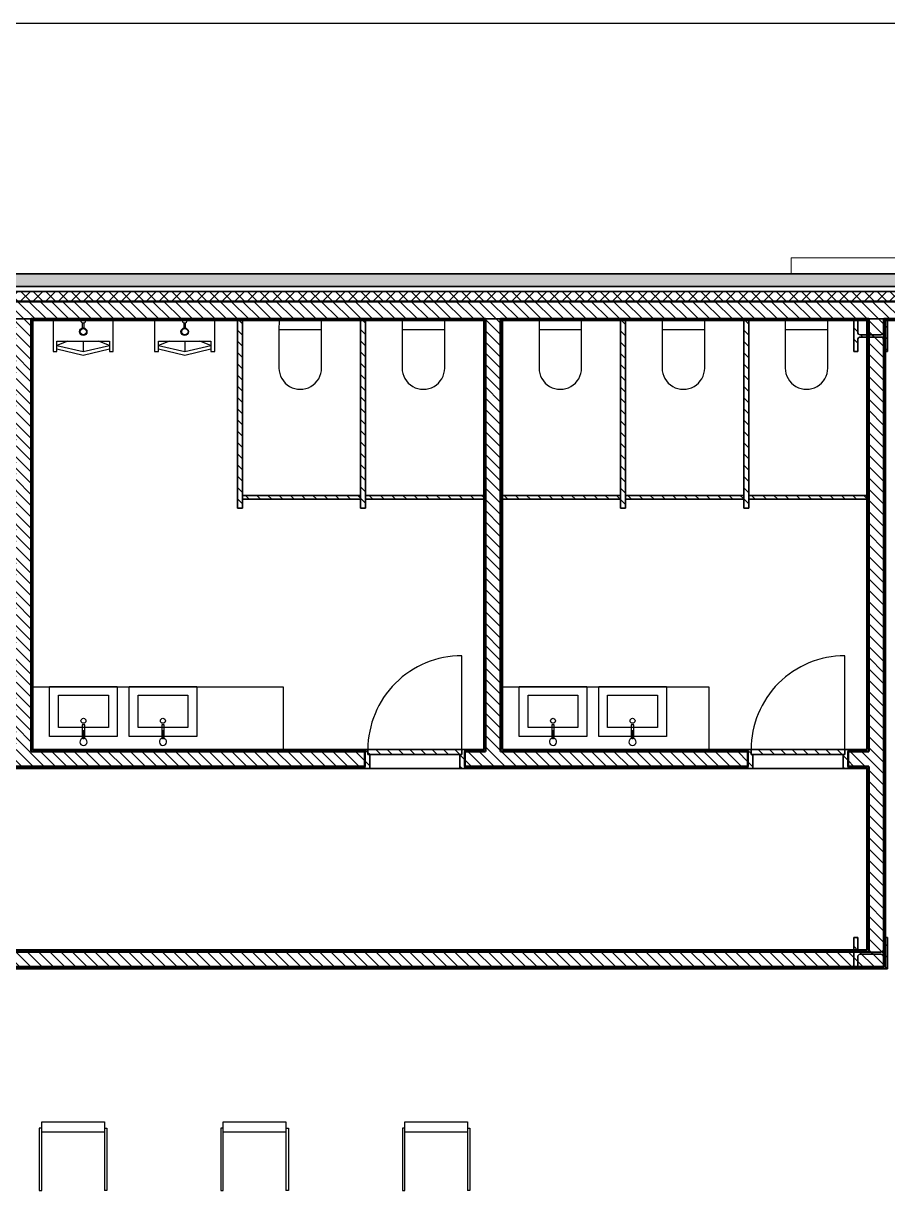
# Model space of a CAD drawing. Header units: millimetres. Extents: x -100 to 251604, y 0 to 25979.
# Drawn here: x 91407 to 98307, y 14924 to 24310 of the extents above; entities that cross this region are included whole.
import ezdxf

# ---------------------------------------------------------------- set-up
doc = ezdxf.new("R2010")
doc.units = ezdxf.units.MM
doc.layers.get('0').update_dxf_attribs({"true_color": 0xdfdfdf})
for name, color, linetype in [('Background_0', 7, 'Continuous'), ('Background_Back bricks', 7, 'Continuous'), ('Background_BRX_2D_Symbols', 7, 'Continuous'), ('Background_DOOR_FRAME', 253, 'Continuous'), ('Background_DOOR_PANEL', 255, 'Continuous'), ('Boundary_0', 7, 'Continuous'), ('Boundary_Air', 7, 'Continuous'), ('Boundary_Back bricks', 7, 'Continuous'), ('Boundary_BRX_2D+_Swing', 7, 'Continuous'), ('Boundary_BRX_2D_Symbols', 7, 'Continuous'), ('Boundary_Cavity Wall_ Back', 7, 'Continuous'), ('Boundary_DOOR_FRAME', 253, 'Continuous'), ('Boundary_DOOR_PANEL', 255, 'Continuous'), ('Boundary_Gypsum Board', 54, 'Continuous'), ('Boundary_Insulation_ Polyurethane Foam', 42, 'Continuous'), ('Boundary_Interior Wall Plaster_ 140', 7, 'Continuous'), ('Boundary_Plaster_ Cement', 165, 'Continuous'), ('Fill_0', 7, 'Continuous'), ('Fill_Back bricks', 7, 'Continuous'), ('Fill_DOOR_FRAME', 253, 'Continuous'), ('Fill_DOOR_PANEL', 255, 'Continuous'), ('Fill_Gypsum Board', 251, 'Continuous'), ('Fill_Insulation_ Polyurethane Foam', 42, 'Continuous'), ('Fill_Plaster_ Cement', 253, 'Continuous'), ('Fill_Supporting Wall_ Brick', 11, 'Continuous'), ('Viewport border', 7, 'Continuous')]:
    doc.layers.add(name, color=color, linetype=linetype)
for name, color, linetype, lineweight in [('Background_Air', 7, 'Continuous', 9), ('Background_Concrete_ Reinforced', 7, 'Continuous', 9), ('Background_Gypsum Board', 7, 'Continuous', 9), ('Background_Insulation_ Polyurethane Foam', 7, 'Continuous', 9), ('Background_Plaster_ Cement', 7, 'Continuous', 9), ('Background_Supporting Wall_ Brick', 7, 'Continuous', 9), ('BIM_SECTIONS', 151, 'Continuous', 25), ('Boundary_Supporting Wall_ Brick', 14, 'Continuous', 50)]:
    doc.layers.add(name, color=color, linetype=linetype, lineweight=lineweight)
doc.layers.add('BIM_ROOM_LINES', color=7, linetype='Continuous', plot=False)
pattern_1 = [(45, (-5377.5, -9300), (-44.90128, 44.90128), [])]
pattern_2 = [(45, (-5377.5, -9300), (-134.7038, 134.7038), []), (45, (-5332.6, -9300), (-134.7038, 134.7038), []), (45, (-5287.7, -9300), (-134.7038, 134.7038), []), (45, (-5242.8, -9300), (-134.7038, 134.7038), [])]

# ---------------------------------------------------------------- blocks, each defined once
blk = doc.blocks.new('*U10985')
at = {"extrusion": (2.36848e-16, 1, 3.18833e-17)}
for points in [[(-450, 166), (-450, 248), (-480, 248), (-480, 0), (0, 0), (0, 248), (-30, 248), (-30, 166), (-450, 166)], [(-450, 230), (-240, 280), (-30, 230)], [(-117.6, 166), (-30, 199.2), (-240, 249.2), (-450, 199.2), (-362.4, 166)], [(-235, 60.4), (-235, 19.4)], [(-240, 166), (-240, 249.2)], [(-245, 19.4), (-245, 60.4)]]:
    blk.add_lwpolyline(points, dxfattribs=at)
for centre, radius in [((-240, 90), 30), ((-241.7, 88.9), 25)]:
    blk.add_circle(centre, radius, dxfattribs=at)
blk.add_arc((-240, 0), 20, 0, 180, dxfattribs=at)
blk = doc.blocks.new('*U11004')
at = {"extrusion": (0, 1, 0)}
blk.add_lwpolyline([(-25, 0), (-25, 750, 0.414214), (-775, 0)], format="xyb", dxfattribs=at)
blk = doc.blocks.new('*U11040')
for points in [[(-273.5, -254.1), (-323.5, -254.1), (-323.5, 245.9), (-273.5, 245.9)], [(-273.5, 245.9), (-273.5, 265.9), (224.3, 265.9), (224.3, 245.9)], [(-273.5, 245.9), (-243.5, 245.9)], [(-243.5, 245.9), (224.3, 245.9)], [(-243.5, -254.1), (-243.5, 245.9)], [(-243.5, -254.1), (-273.5, -254.1)], [(-273.5, -254.1), (-273.5, -274.1), (224.3, -274.1), (224.3, -254.1)], [(224.3, -254.1), (-243.5, -254.1)]]:
    blk.add_lwpolyline(points)
blk = doc.blocks.new('*U11083')
for p, q in [((18119.5, 8928), (18119.5, 8853.1)), ((18459.5, 8927.9), (18288.1, 8928)), ((18459.5, 8852.9), (18459.5, 8927.9)), ((18119.5, 8853.1), (18119.3, 8548.1)), ((18459.6, 8852.9), (18119.5, 8853.1)), ((18459.3, 8547.9), (18459.5, 8852.9))]:
    blk.add_line(p, q)
blk.add_arc((18289.3, 8548), 170, 179.96652, 359.96652)
blk = doc.blocks.new('*U11084')
for p, q in [((19102.8, 8928), (19102.8, 8853.1)), ((19442.8, 8927.9), (19271.5, 8928)), ((19442.8, 8852.9), (19442.8, 8927.9)), ((19102.8, 8853.1), (19102.6, 8548.1)), ((19442.9, 8852.9), (19102.8, 8853.1)), ((19442.6, 8547.9), (19442.8, 8852.9))]:
    blk.add_line(p, q)
blk.add_arc((19272.6, 8548), 170, 179.96652, 359.96652)
blk = doc.blocks.new('*U11085')
for p, q in [((20086.1, 8928), (20086.1, 8853.1)), ((20426.1, 8927.9), (20254.8, 8928)), ((20426.1, 8852.9), (20426.1, 8927.9)), ((20086.1, 8853.1), (20085.9, 8548.1)), ((20426.3, 8852.9), (20086.1, 8853.1)), ((20425.9, 8547.9), (20426.1, 8852.9))]:
    blk.add_line(p, q)
blk.add_arc((20255.9, 8548), 170, 179.96652, 359.96652)
blk = doc.blocks.new('*U11086')
for p, q in [((16042.9, 8928), (16042.8, 8853.1)), ((16382.9, 8927.9), (16211.5, 8928)), ((16382.8, 8852.9), (16382.9, 8927.9)), ((16042.8, 8853.1), (16042.6, 8548.1)), ((16383, 8852.9), (16042.8, 8853.1)), ((16382.6, 8547.9), (16382.8, 8852.9))]:
    blk.add_line(p, q)
blk.add_arc((16212.6, 8548), 170, 179.96652, 359.96652)
blk = doc.blocks.new('*U11087')
for p, q in [((17026.2, 8928), (17026.1, 8853.1)), ((17366.2, 8927.9), (17194.8, 8928)), ((17366.1, 8852.9), (17366.2, 8927.9)), ((17026.1, 8853.1), (17026, 8548.1)), ((17366.3, 8852.9), (17026.1, 8853.1)), ((17366, 8547.9), (17366.1, 8852.9))]:
    blk.add_line(p, q)
blk.add_arc((17196, 8548), 170, 179.96652, 359.96652)
blk = doc.blocks.new('*U11088')
for p, q in [((14211.2, 6005), (14751.2, 6005)), ((14211.2, 5605), (14211.2, 6005)), ((14282.3, 5933.8), (14680, 5933.8)), ((14282.3, 5676.2), (14282.3, 5933.8)), ((14680, 5933.8), (14680, 5676.2)), ((14751.2, 6005), (14751.2, 5605)), ((14680, 5676.2), (14282.3, 5676.2)), ((14471.2, 5697), (14471.2, 5588.5)), ((14491.2, 5697), (14471.2, 5697)), ((14478.2, 5652), (14484.2, 5652)), ((14478.2, 5587), (14478.2, 5652)), ((14484.2, 5652), (14484.2, 5587)), ((14491.2, 5589), (14491.2, 5697)), ((14751.2, 5605), (14211.2, 5605)), ((14484.2, 5587), (14478.2, 5587))]:
    blk.add_line(p, q)
blk.add_circle((14481.2, 5730), 20)
blk.add_arc((14481.2, 5562), 28.6, 96.02739, 83.97261)
blk = doc.blocks.new('*U11089')
for p, q in [((14846.2, 6005), (15386.2, 6005)), ((14846.2, 5605), (14846.2, 6005)), ((14917.3, 5933.8), (15315, 5933.8)), ((14917.3, 5676.2), (14917.3, 5933.8)), ((15315, 5933.8), (15315, 5676.2)), ((15386.2, 6005), (15386.2, 5605)), ((15315, 5676.2), (14917.3, 5676.2)), ((15106.2, 5697), (15106.2, 5588.5)), ((15126.2, 5697), (15106.2, 5697)), ((15113.2, 5652), (15119.2, 5652)), ((15113.2, 5587), (15113.2, 5652)), ((15119.2, 5652), (15119.2, 5587)), ((15126.2, 5589), (15126.2, 5697)), ((15386.2, 5605), (14846.2, 5605)), ((15119.2, 5587), (15113.2, 5587))]:
    blk.add_line(p, q)
blk.add_circle((15116.2, 5730), 20)
blk.add_arc((15116.2, 5562), 28.6, 96.02739, 83.97261)
blk = doc.blocks.new('*U11090')
for p, q in [((17961.2, 6005), (18501.2, 6005)), ((17961.2, 5605), (17961.2, 6005)), ((18032.3, 5933.8), (18430, 5933.8)), ((18032.3, 5676.2), (18032.3, 5933.8)), ((18430, 5933.8), (18430, 5676.2)), ((18501.2, 6005), (18501.2, 5605)), ((18430, 5676.2), (18032.3, 5676.2)), ((18221.2, 5697), (18221.2, 5588.5)), ((18241.2, 5697), (18221.2, 5697)), ((18228.2, 5652), (18234.2, 5652)), ((18228.2, 5587), (18228.2, 5652)), ((18234.2, 5652), (18234.2, 5587)), ((18241.2, 5589), (18241.2, 5697)), ((18501.2, 5605), (17961.2, 5605)), ((18234.2, 5587), (18228.2, 5587))]:
    blk.add_line(p, q)
blk.add_circle((18231.2, 5730), 20)
blk.add_arc((18231.2, 5562), 28.6, 96.02739, 83.97261)
blk = doc.blocks.new('*U11091')
for p, q in [((18596.2, 6005), (19136.2, 6005)), ((18596.2, 5605), (18596.2, 6005)), ((18667.3, 5933.8), (19065, 5933.8)), ((18667.3, 5676.2), (18667.3, 5933.8)), ((19065, 5933.8), (19065, 5676.2)), ((19136.2, 6005), (19136.2, 5605)), ((19065, 5676.2), (18667.3, 5676.2)), ((18856.2, 5697), (18856.2, 5588.5)), ((18876.2, 5697), (18856.2, 5697)), ((18863.2, 5652), (18869.2, 5652)), ((18863.2, 5587), (18863.2, 5652)), ((18869.2, 5652), (18869.2, 5587)), ((18876.2, 5589), (18876.2, 5697)), ((19136.2, 5605), (18596.2, 5605)), ((18869.2, 5587), (18863.2, 5587))]:
    blk.add_line(p, q)
blk.add_circle((18866.2, 5730), 20)
blk.add_arc((18866.2, 5562), 28.6, 96.02739, 83.97261)
blk = doc.blocks.new('Main_Floor 1__section__..%5CMainBuilding.dwg', base_point=(-3894.6, -13009.5))
at = {"layer": 'Fill_0', "extrusion": (0, 0, -1)}
h = blk.add_hatch(dxfattribs=at)
h.set_pattern_fill('ANSI31', color=256, scale=20, style=0)
h.set_pattern_definition(pattern_1)
h.paths.add_polyline_path([(-15750.9, 7428), (-15750.9, 8928), (-15710.9, 8928), (-15710.9, 7428)])
h = blk.add_hatch(dxfattribs=at)
h.set_pattern_fill('ANSI31', color=256, scale=20, style=0)
h.set_pattern_definition(pattern_1)
h.paths.add_polyline_path([(-16734.2, 7428), (-16734.2, 8928), (-16694.2, 8928), (-16694.2, 7428)])
h = blk.add_hatch(dxfattribs=at)
h.set_pattern_fill('ANSI31', color=256, scale=20, style=0)
h.set_pattern_definition(pattern_1)
h.paths.add_polyline_path([(-18810.8, 7428), (-18810.8, 8928), (-18770.8, 8928), (-18770.8, 7428)])
h = blk.add_hatch(dxfattribs=at)
h.set_pattern_fill('ANSI31', color=256, scale=20, style=0)
h.set_pattern_definition(pattern_1)
h.paths.add_polyline_path([(-19794.1, 7428), (-19794.1, 8928), (-19754.1, 8928), (-19754.1, 7428)])
h = blk.add_hatch(dxfattribs=at)
h.set_pattern_fill('ANSI31', color=256, scale=20, style=0)
h.set_pattern_definition(pattern_1)
edge = h.paths.add_edge_path()
edge.add_line((-20685.5, 8795), (-20849.5, 8795))
edge.add_spline(control_points=[(-20849.5, 8795), (-20870.5, 8795), (-20870.5, 8774)], knot_values=[-0.785398, -0.785398, -0.785398, 0.785398, 0.785398, 0.785398], weights=[1, 0.707107, 1], degree=2, periodic=0)
edge.add_line((-20870.5, 8774), (-20870.5, 8680))
edge.add_line((-20870.5, 8680), (-20902.5, 8680))
edge.add_line((-20902.5, 8680), (-20902.5, 8928))
edge.add_line((-20902.5, 8928), (-20870.5, 8928))
edge.add_line((-20870.5, 8928), (-20870.5, 8834))
edge.add_spline(control_points=[(-20870.5, 8834), (-20870.5, 8813), (-20849.5, 8813)], knot_values=[-0.785398, -0.785398, -0.785398, 0.785398, 0.785398, 0.785398], weights=[1, 0.707107, 1], degree=2, periodic=0)
edge.add_line((-20849.5, 8813), (-20685.5, 8813))
edge.add_spline(control_points=[(-20685.5, 8813), (-20664.5, 8813), (-20664.5, 8834)], knot_values=[-0.785398, -0.785398, -0.785398, 0.785398, 0.785398, 0.785398], weights=[1, 0.707107, 1], degree=2, periodic=0)
edge.add_line((-20664.5, 8834), (-20664.5, 8928))
edge.add_line((-20664.5, 8928), (-20632.5, 8928))
edge.add_line((-20632.5, 8928), (-20632.5, 8680))
edge.add_line((-20632.5, 8680), (-20664.5, 8680))
edge.add_line((-20664.5, 8680), (-20664.5, 8774))
edge.add_spline(control_points=[(-20664.5, 8774), (-20664.5, 8795), (-20685.5, 8795)], knot_values=[-0.785398, -0.785398, -0.785398, 0.785398, 0.785398, 0.785398], weights=[1, 0.707107, 1], degree=2, periodic=0)
h = blk.add_hatch(dxfattribs=at)
h.set_pattern_fill('ANSI31', color=256, scale=20, style=0)
h.set_pattern_definition(pattern_1)
h.paths.add_polyline_path([(-15750.9, 7499.9), (-16694.2, 7499.9), (-16694.2, 7529.9), (-15750.9, 7529.9)])
h = blk.add_hatch(dxfattribs=at)
h.set_pattern_fill('ANSI31', color=256, scale=20, style=0)
h.set_pattern_definition(pattern_1)
h.paths.add_polyline_path([(-16734.2, 7499.9), (-17677.5, 7499.9), (-17677.5, 7529.9), (-16734.2, 7529.9)])
h = blk.add_hatch(dxfattribs=at)
h.set_pattern_fill('ANSI31', color=256, scale=20, style=0)
h.set_pattern_definition(pattern_1)
h.paths.add_polyline_path([(-17827.5, 7499.9), (-18770.8, 7499.9), (-18770.8, 7529.9), (-17827.5, 7529.9)])
h = blk.add_hatch(dxfattribs=at)
h.set_pattern_fill('ANSI31', color=256, scale=20, style=0)
h.set_pattern_definition(pattern_1)
h.paths.add_polyline_path([(-18810.8, 7499.9), (-19754.1, 7499.9), (-19754.1, 7529.9), (-18810.8, 7529.9)])
h = blk.add_hatch(dxfattribs=at)
h.set_pattern_fill('ANSI31', color=256, scale=20, style=0)
h.set_pattern_definition(pattern_1)
h.paths.add_polyline_path([(-19794.1, 7499.9), (-20737.5, 7499.9), (-20737.5, 7529.9), (-19794.1, 7529.9)])
h = blk.add_hatch(dxfattribs=at)
h.set_pattern_fill('ANSI31', color=256, scale=20, style=0)
h.set_pattern_definition(pattern_1)
edge = h.paths.add_edge_path()
edge.add_line((-20870.5, 3750), (-20902.5, 3750))
edge.add_line((-20902.5, 3750), (-20902.5, 3998))
edge.add_line((-20902.5, 3998), (-20870.5, 3998))
edge.add_line((-20870.5, 3998), (-20870.5, 3904))
edge.add_spline(control_points=[(-20870.5, 3904), (-20870.5, 3883), (-20849.5, 3883)], knot_values=[-0.785398, -0.785398, -0.785398, 0.785398, 0.785398, 0.785398], weights=[1, 0.707107, 1], degree=2, periodic=0)
edge.add_line((-20849.5, 3883), (-20685.5, 3883))
edge.add_spline(control_points=[(-20685.5, 3883), (-20664.5, 3883), (-20664.5, 3904)], knot_values=[-0.785398, -0.785398, -0.785398, 0.785398, 0.785398, 0.785398], weights=[1, 0.707107, 1], degree=2, periodic=0)
edge.add_line((-20664.5, 3904), (-20664.5, 3998))
edge.add_line((-20664.5, 3998), (-20632.5, 3998))
edge.add_line((-20632.5, 3998), (-20632.5, 3750))
edge.add_line((-20632.5, 3750), (-20664.5, 3750))
edge.add_line((-20664.5, 3750), (-20664.5, 3844))
edge.add_spline(control_points=[(-20664.5, 3844), (-20664.5, 3865), (-20685.5, 3865)], knot_values=[-0.785398, -0.785398, -0.785398, 0.785398, 0.785398, 0.785398], weights=[1, 0.707107, 1], degree=2, periodic=0)
edge.add_line((-20685.5, 3865), (-20849.5, 3865))
edge.add_spline(control_points=[(-20849.5, 3865), (-20870.5, 3865), (-20870.5, 3844)], knot_values=[-0.785398, -0.785398, -0.785398, 0.785398, 0.785398, 0.785398], weights=[1, 0.707107, 1], degree=2, periodic=0)
edge.add_line((-20870.5, 3844), (-20870.5, 3750))
at = {"layer": 'Fill_Back bricks', "extrusion": (-1.27089e-30, 5.34233e-27, -1)}
h = blk.add_hatch(dxfattribs=at)
h.set_pattern_fill('ANSI36', color=256, scale=20, style=0)
h.set_pattern_definition([(45, (-5377.5, -9300), (33.67596, 123.47852), [158.75, -31.75, 0, -31.75])])
h.paths.add_polyline_path([(-41227.5, 9300), (-5377.5, 9300), (-5467.5, 9210), (-5507.5, 9210), (-5507.5, 9200), (-41137.5, 9200), (-41137.5, 9210)])
at = {"layer": 'Fill_DOOR_FRAME', "extrusion": (0, 0, -1)}
h = blk.add_hatch(dxfattribs=at)
h.set_pattern_fill('ANSI31', color=256, scale=20, style=0)
h.set_pattern_definition(pattern_1)
h.paths.add_polyline_path([(-16752.5, 5500), (-16727.5, 5500), (-16727.5, 5350), (-16767.5, 5350), (-16767.5, 5460), (-16752.5, 5460)])
h = blk.add_hatch(dxfattribs=at)
h.set_pattern_fill('ANSI31', color=256, scale=20, style=0)
h.set_pattern_definition(pattern_1)
h.paths.add_polyline_path([(-17502.5, 5460), (-17487.5, 5460), (-17487.5, 5350), (-17527.5, 5350), (-17527.5, 5500), (-17502.5, 5500)])
h = blk.add_hatch(dxfattribs=at)
h.set_pattern_fill('ANSI31', color=256, scale=20, style=0)
h.set_pattern_definition(pattern_1)
h.paths.add_polyline_path([(-19812.5, 5500), (-19787.5, 5500), (-19787.5, 5350), (-19827.5, 5350), (-19827.5, 5460), (-19812.5, 5460)])
h = blk.add_hatch(dxfattribs=at)
h.set_pattern_fill('ANSI31', color=256, scale=20, style=0)
h.set_pattern_definition(pattern_1)
h.paths.add_polyline_path([(-20562.5, 5460), (-20547.5, 5460), (-20547.5, 5350), (-20587.5, 5350), (-20587.5, 5500), (-20562.5, 5500)])
at = {"layer": 'Fill_DOOR_PANEL', "extrusion": (0, 0, -1)}
h = blk.add_hatch(dxfattribs=at)
h.set_pattern_fill('ANSI31', color=256, scale=20, style=0)
h.set_pattern_definition(pattern_1)
h.paths.add_polyline_path([(-16752.5, 5460), (-17502.5, 5460), (-17502.5, 5500), (-16752.5, 5500)])
h = blk.add_hatch(dxfattribs=at)
h.set_pattern_fill('ANSI31', color=256, scale=20, style=0)
h.set_pattern_definition(pattern_1)
h.paths.add_polyline_path([(-19812.5, 5460), (-20562.5, 5460), (-20562.5, 5500), (-19812.5, 5500)])
at = {"layer": 'Fill_Gypsum Board', "extrusion": (0, 0, -1)}
h = blk.add_hatch(dxfattribs=at)
h.set_pattern_fill('ANSI34', color=256, scale=10, style=0)
h.set_pattern_definition(pattern_2)
h.paths.add_polyline_path([(-17692.5, 8928), (-17692.5, 8940), (-14062.5, 8940), (-14062.5, 8928)])
h = blk.add_hatch(dxfattribs=at)
h.set_pattern_fill('ANSI34', color=256, scale=10, style=0)
h.set_pattern_definition(pattern_2)
h.paths.add_polyline_path([(-20752.5, 8928), (-20752.5, 8940), (-17812.5, 8940), (-17812.5, 8928)])
h = blk.add_hatch(dxfattribs=at)
h.set_pattern_fill('ANSI34', color=256, scale=10, style=0)
h.set_pattern_definition(pattern_2)
h.paths.add_polyline_path([(-25660.5, 8928), (-25660.5, 8940), (-20872.5, 8940), (-20872.5, 8928)])
at = {"layer": 'Fill_Insulation_ Polyurethane Foam', "extrusion": (0, 0, -1)}
h = blk.add_hatch(dxfattribs=at)
h.set_pattern_fill('INSULATION', color=256, scale=20, style=0)
h.set_pattern_definition([(45, (-5377.5, -9300), (-50.28943, 50.28943), []), (135, (-5377.5, -9300), (-50.28943, -50.28943), [])])
h.paths.add_polyline_path([(-5507.5, 5560), (-5557.5, 5560), (-5557.5, 9080), (-41047.5, 9080), (-41047.5, -120), (-40827.5, -120), (-40827.5, -170), (-41097.5, -170), (-41097.5, 9160), (-5557.5, 9160), (-5557.5, 9170), (-5507.5, 9170)])
at = {"layer": 'Fill_Plaster_ Cement', "extrusion": (0, 0, -1)}
h = blk.add_hatch(dxfattribs=at)
h.set_pattern_fill('ANSI34', color=256, scale=10, style=0)
h.set_pattern_definition(pattern_2)
h.paths.add_polyline_path([(-20887.5, 8928), (-20872.5, 8928), (-20872.5, 3765), (-13059.7, 3765), (-13059.7, 3750), (-20887.5, 3750)])
h = blk.add_hatch(dxfattribs=at)
h.set_pattern_fill('ANSI34', color=256, scale=10, style=0)
h.set_pattern_definition(pattern_2)
h.paths.add_polyline_path([(-16727.5, 5350), (-16727.5, 5365), (-13942.5, 5365), (-13942.5, 8928), (-13927.5, 8928), (-13927.5, 5350)])
h = blk.add_hatch(dxfattribs=at)
h.set_pattern_fill('ANSI34', color=256, scale=10, style=0)
h.set_pattern_definition(pattern_2)
h.paths.add_polyline_path([(-14077.5, 5500), (-14077.5, 8928), (-14062.5, 8928), (-14062.5, 5485), (-16727.5, 5485), (-16727.5, 5500)])
h = blk.add_hatch(dxfattribs=at)
h.set_pattern_fill('ANSI34', color=256, scale=10, style=0)
h.set_pattern_definition(pattern_2)
h.paths.add_polyline_path([(-17527.5, 5500), (-17527.5, 5485), (-17692.5, 5485), (-17692.5, 8928), (-17677.5, 8928), (-17677.5, 5500)])
h = blk.add_hatch(dxfattribs=at)
h.set_pattern_fill('ANSI34', color=256, scale=10, style=0)
h.set_pattern_definition(pattern_2)
h.paths.add_polyline_path([(-19787.5, 5485), (-19787.5, 5500), (-17827.5, 5500), (-17827.5, 8928), (-17812.5, 8928), (-17812.5, 5485)])
h = blk.add_hatch(dxfattribs=at)
h.set_pattern_fill('ANSI34', color=256, scale=10, style=0)
h.set_pattern_definition(pattern_2)
h.paths.add_polyline_path([(-20752.5, 8928), (-20737.5, 8928), (-20737.5, 5500), (-20587.5, 5500), (-20587.5, 5485), (-20752.5, 5485)])
h = blk.add_hatch(dxfattribs=at)
h.set_pattern_fill('ANSI34', color=256, scale=10, style=0)
h.set_pattern_definition(pattern_2)
h.paths.add_polyline_path([(-20737.5, 3900), (-13059.7, 3900), (-13059.7, 3885), (-20752.5, 3885), (-20752.5, 5365), (-20587.5, 5365), (-20587.5, 5350), (-20737.5, 5350)])
h = blk.add_hatch(dxfattribs=at)
h.set_pattern_fill('ANSI34', color=256, scale=10, style=0)
h.set_pattern_definition(pattern_2)
h.paths.add_polyline_path([(-19787.5, 5350), (-19787.5, 5365), (-17527.5, 5365), (-17527.5, 5350)])
at = {"layer": 'Fill_Supporting Wall_ Brick', "extrusion": (0, 0, -1)}
h = blk.add_hatch(dxfattribs=at)
h.set_pattern_fill('ANSI31', color=256, scale=20, style=0)
h.set_pattern_definition(pattern_1)
h.paths.add_polyline_path([(-19787.5, 5365), (-19787.5, 5485), (-17812.5, 5485), (-17812.5, 8940), (-20752.5, 8940), (-20752.5, 5485), (-20587.5, 5485), (-20587.5, 5365), (-20752.5, 5365), (-20752.5, 3885), (-13059.7, 3885), (-13059.7, 3765), (-20872.5, 3765), (-20872.5, 8940), (-25660.5, 8940), (-25660.5, 2193.2), (-25780.5, 2193.2), (-25780.5, 2347.6), (-32002.5, 2347.6), (-32002.5, 2467.6), (-25780.5, 2467.6), (-25780.5, 8940), (-34317.5, 8940), (-34317.5, 2467.6), (-33942.5, 2467.6), (-33942.5, 2347.6), (-34437.5, 2347.6), (-34437.5, 8940), (-40907.5, 8940), (-40907.5, 20), (-40827.5, 20), (-40827.5, -120), (-41047.5, -120), (-41047.5, 9080), (-5557.5, 9080), (-5557.5, 5560), (-5697.5, 5560), (-5697.5, 5575), (-9727.5, 5575), (-9727.5, 5695), (-5697.5, 5695), (-5697.5, 8940), (-10692.5, 8940), (-10692.5, 5695), (-10527.5, 5695), (-10527.5, 5575), (-10692.5, 5575), (-10692.5, 3765), (-11019.7, 3765), (-11019.7, 3885), (-10812.5, 3885), (-10812.5, 8940), (-13942.5, 8940), (-13942.5, 5365), (-16727.5, 5365), (-16727.5, 5485), (-14062.5, 5485), (-14062.5, 8940), (-17692.5, 8940), (-17692.5, 5485), (-17527.5, 5485), (-17527.5, 5365)])
at = {"layer": 'Background_0'}
for p, q in [((15710.9, 8928), (15710.9, 7428)), ((15750.9, 8928), (15710.9, 8928)), ((15750.9, 7428), (15750.9, 8928)), ((16694.2, 8928), (16694.2, 7428)), ((16734.2, 8928), (16694.2, 8928)), ((16734.2, 7428), (16734.2, 8928)), ((18770.8, 8928), (18770.8, 7428)), ((18810.8, 8928), (18770.8, 8928)), ((18810.8, 7428), (18810.8, 8928)), ((19754.1, 8928), (19754.1, 7428)), ((19794.1, 8928), (19754.1, 8928)), ((19794.1, 7428), (19794.1, 8928)), ((20632.5, 8928), (20632.5, 8680)), ((20664.5, 8928), (20632.5, 8928)), ((20664.5, 8834), (20664.5, 8928)), ((20870.5, 8928), (20870.5, 8834)), ((20902.5, 8928), (20870.5, 8928)), ((20902.5, 8680), (20902.5, 8928)), ((20664.5, 8680), (20664.5, 8774)), ((20849.5, 8813), (20685.5, 8813)), ((20685.5, 8795), (20849.5, 8795)), ((20870.5, 8774), (20870.5, 8680)), ((20632.5, 8680), (20664.5, 8680)), ((20870.5, 8680), (20902.5, 8680)), ((15750.9, 7529.9), (15750.9, 7499.9)), ((16694.2, 7529.9), (15750.9, 7529.9)), ((16694.2, 7499.9), (16694.2, 7529.9)), ((16734.2, 7529.9), (16734.2, 7499.9)), ((17677.5, 7529.9), (16734.2, 7529.9)), ((17677.5, 7499.9), (17677.5, 7529.9)), ((17827.5, 7529.9), (17827.5, 7499.9)), ((18770.8, 7529.9), (17827.5, 7529.9)), ((18770.8, 7499.9), (18770.8, 7529.9)), ((19754.1, 7529.9), (18810.8, 7529.9)), ((18810.8, 7529.9), (18810.8, 7499.9)), ((19754.1, 7499.9), (19754.1, 7529.9)), ((20737.5, 7529.9), (19794.1, 7529.9)), ((19794.1, 7529.9), (19794.1, 7499.9)), ((20737.5, 7499.9), (20737.5, 7529.9)), ((15710.9, 7428), (15750.9, 7428)), ((15750.9, 7499.9), (16694.2, 7499.9)), ((16694.2, 7428), (16734.2, 7428)), ((16734.2, 7499.9), (17677.5, 7499.9)), ((17827.5, 7499.9), (18770.8, 7499.9)), ((18770.8, 7428), (18810.8, 7428)), ((18810.8, 7499.9), (19754.1, 7499.9)), ((19754.1, 7428), (19794.1, 7428)), ((19794.1, 7499.9), (20737.5, 7499.9)), ((16077.5, 6000), (14077.5, 6000)), ((16077.5, 5500), (16077.5, 6000)), ((19477.5, 6000), (17827.5, 6000)), ((19477.5, 5500), (19477.5, 6000)), ((20664.5, 3998), (20632.5, 3998)), ((20632.5, 3998), (20632.5, 3750)), ((20664.5, 3904), (20664.5, 3998)), ((20870.5, 3998), (20870.5, 3904)), ((20902.5, 3998), (20870.5, 3998)), ((20902.5, 3750), (20902.5, 3998)), ((20849.5, 3883), (20685.5, 3883)), ((20685.5, 3865), (20849.5, 3865)), ((20664.5, 3750), (20664.5, 3844)), ((20870.5, 3844), (20870.5, 3750)), ((20632.5, 3750), (20664.5, 3750)), ((20870.5, 3750), (20902.5, 3750))]:
    blk.add_line(p, q, dxfattribs=at)
at = {"layer": 'Background_0', "extrusion": (0, 0, -1)}
for centre, start, end in [((-20685.5, 8834), 270, 0), ((-20849.5, 8834), 180, 270), ((-20685.5, 8774), 0, 90), ((-20849.5, 8774), 90, 180), ((-20685.5, 3904), 270, 0), ((-20685.5, 3844), 0, 90), ((-20849.5, 3904), 180, 270), ((-20849.5, 3844), 90, 180)]:
    blk.add_arc(centre, 21, start, end, dxfattribs=at)
at = {"layer": 'Background_Air'}
for p, q in [((41137.5, 9200), (5507.5, 9200)), ((5557.5, 9160), (41097.5, 9160))]:
    blk.add_line(p, q, dxfattribs=at)
at = {"layer": 'Background_Back bricks'}
for p, q in [((41227.5, 9300), (5377.5, 9300)), ((5507.5, 9200), (41137.5, 9200))]:
    blk.add_line(p, q, dxfattribs=at)
at = {"layer": 'Background_Concrete_ Reinforced'}
for p, q in [((21402.5, 9428), (20132.5, 9428)), ((20132.5, 9428), (20132.5, 9300))]:
    blk.add_line(p, q, dxfattribs=at)
at = {"layer": 'Background_DOOR_FRAME'}
for p, q in [((16727.5, 5500), (16727.5, 5350)), ((16752.5, 5500), (16727.5, 5500)), ((16752.5, 5460), (16752.5, 5500)), ((16767.5, 5460), (16752.5, 5460)), ((16767.5, 5350), (16767.5, 5460)), ((17502.5, 5460), (17487.5, 5460)), ((17487.5, 5460), (17487.5, 5350)), ((17502.5, 5500), (17502.5, 5460)), ((17527.5, 5500), (17502.5, 5500)), ((17527.5, 5350), (17527.5, 5500)), ((19787.5, 5500), (19787.5, 5350)), ((19812.5, 5500), (19787.5, 5500)), ((19812.5, 5460), (19812.5, 5500)), ((19827.5, 5460), (19812.5, 5460)), ((19827.5, 5350), (19827.5, 5460)), ((20547.5, 5460), (20547.5, 5350)), ((20562.5, 5460), (20547.5, 5460)), ((20587.5, 5500), (20562.5, 5500)), ((20562.5, 5500), (20562.5, 5460)), ((20587.5, 5350), (20587.5, 5500)), ((16727.5, 5350), (16767.5, 5350)), ((17487.5, 5350), (17527.5, 5350)), ((19787.5, 5350), (19827.5, 5350)), ((20547.5, 5350), (20587.5, 5350))]:
    blk.add_line(p, q, dxfattribs=at)
at = {"layer": 'Background_DOOR_PANEL'}
for p, q in [((17502.5, 5500), (16752.5, 5500)), ((16752.5, 5500), (16752.5, 5460)), ((16752.5, 5460), (17502.5, 5460)), ((17502.5, 5460), (17502.5, 5500)), ((19812.5, 5500), (19812.5, 5460)), ((20562.5, 5500), (19812.5, 5500)), ((19812.5, 5460), (20562.5, 5460)), ((20562.5, 5460), (20562.5, 5500))]:
    blk.add_line(p, q, dxfattribs=at)
at = {"layer": 'Background_Gypsum Board'}
for p, q in [((14062.5, 8940), (14062.5, 8928)), ((17692.5, 8940), (14062.5, 8940)), ((14062.5, 8928), (17692.5, 8928)), ((17692.5, 8928), (17692.5, 8940)), ((17812.5, 8940), (17812.5, 8928)), ((20752.5, 8940), (17812.5, 8940)), ((17812.5, 8928), (20752.5, 8928)), ((20752.5, 8928), (20752.5, 8940)), ((25660.5, 8940), (20872.5, 8940)), ((20872.5, 8940), (20872.5, 8928)), ((20872.5, 8928), (25660.5, 8928))]:
    blk.add_line(p, q, dxfattribs=at)
at = {"layer": 'Background_Insulation_ Polyurethane Foam'}
for p, q in [((41097.5, 9160), (5557.5, 9160)), ((5557.5, 9080), (40907.5, 9080))]:
    blk.add_line(p, q, dxfattribs=at)
at = {"layer": 'Background_Plaster_ Cement'}
for p, q in [((14077.5, 8928), (14062.5, 8928)), ((14062.5, 8928), (14062.5, 5485)), ((14077.5, 5500), (14077.5, 8928)), ((17677.5, 8928), (17677.5, 5500)), ((17692.5, 8928), (17677.5, 8928)), ((17692.5, 5500), (17692.5, 8928)), ((17827.5, 8928), (17812.5, 8928)), ((17812.5, 8928), (17812.5, 5500)), ((17827.5, 5500), (17827.5, 8928)), ((20737.5, 8928), (20737.5, 5500)), ((20752.5, 8928), (20737.5, 8928)), ((20752.5, 5485), (20752.5, 8928)), ((20872.5, 8928), (20872.5, 3765)), ((20887.5, 8928), (20872.5, 8928)), ((20887.5, 3750), (20887.5, 8928)), ((14062.5, 5485), (16727.5, 5485)), ((16727.5, 5500), (14077.5, 5500)), ((16727.5, 5485), (16727.5, 5500)), ((17677.5, 5500), (17527.5, 5500)), ((17527.5, 5500), (17527.5, 5485)), ((17527.5, 5485), (17692.5, 5485)), ((17692.5, 5485), (17692.5, 5500)), ((17812.5, 5500), (17812.5, 5485)), ((17812.5, 5485), (19787.5, 5485)), ((19787.5, 5500), (17827.5, 5500)), ((19787.5, 5485), (19787.5, 5500)), ((20737.5, 5500), (20587.5, 5500)), ((20587.5, 5500), (20587.5, 5485)), ((20587.5, 5485), (20737.5, 5485)), ((20737.5, 5485), (20752.5, 5485)), ((13927.5, 5350), (16727.5, 5350)), ((16727.5, 5365), (13942.5, 5365)), ((16727.5, 5350), (16727.5, 5365)), ((17527.5, 5365), (17527.5, 5350)), ((19787.5, 5365), (17527.5, 5365)), ((17527.5, 5350), (19787.5, 5350)), ((19787.5, 5350), (19787.5, 5365)), ((20737.5, 5365), (20587.5, 5365)), ((20587.5, 5365), (20587.5, 5350)), ((20587.5, 5350), (20737.5, 5350)), ((20752.5, 5365), (20737.5, 5365)), ((20737.5, 5350), (20737.5, 3900)), ((20752.5, 3885), (20752.5, 5365)), ((20737.5, 3900), (13059.7, 3900)), ((13059.7, 3885), (20752.5, 3885)), ((20872.5, 3765), (13059.7, 3765)), ((13059.7, 3750), (20887.5, 3750))]:
    blk.add_line(p, q, dxfattribs=at)
at = {"layer": 'Background_Supporting Wall_ Brick'}
for p, q in [((40907.5, 9080), (5557.5, 9080)), ((14062.5, 8928), (14062.5, 8940)), ((14062.5, 8940), (17692.5, 8940)), ((14062.5, 5485), (14062.5, 8928)), ((17692.5, 8940), (17692.5, 8928)), ((17692.5, 8928), (17692.5, 5500)), ((17812.5, 8928), (17812.5, 8940)), ((17812.5, 8940), (20752.5, 8940)), ((17812.5, 5500), (17812.5, 8928)), ((20752.5, 8940), (20752.5, 8928)), ((20752.5, 8928), (20752.5, 5485)), ((20872.5, 8940), (25660.5, 8940)), ((20872.5, 8928), (20872.5, 8940)), ((20872.5, 3765), (20872.5, 8928)), ((16727.5, 5485), (14062.5, 5485)), ((16727.5, 5365), (16727.5, 5485)), ((17692.5, 5485), (17527.5, 5485)), ((17527.5, 5485), (17527.5, 5365)), ((17692.5, 5500), (17692.5, 5485)), ((17812.5, 5485), (17812.5, 5500)), ((19787.5, 5485), (17812.5, 5485)), ((19787.5, 5365), (19787.5, 5485)), ((20737.5, 5485), (20587.5, 5485)), ((20587.5, 5485), (20587.5, 5365)), ((20752.5, 5485), (20737.5, 5485)), ((13942.5, 5365), (16727.5, 5365)), ((17527.5, 5365), (19787.5, 5365)), ((20587.5, 5365), (20737.5, 5365)), ((20737.5, 5365), (20752.5, 5365)), ((20752.5, 5365), (20752.5, 3885)), ((20752.5, 3885), (13059.7, 3885)), ((13059.7, 3765), (20872.5, 3765))]:
    blk.add_line(p, q, dxfattribs=at)
at = {"layer": 'BIM_ROOM_LINES'}
for p, q in [((14077.5, 8928), (15710.9, 8928)), ((15710.9, 8928), (14077.5, 8928)), ((14077.5, 5500), (14077.5, 8928)), ((15710.9, 7428), (15710.9, 8928)), ((15710.9, 8928), (15710.9, 7428)), ((15750.9, 7529.9), (15750.9, 8928)), ((15750.9, 8928), (16694.2, 8928)), ((16694.2, 8928), (15750.9, 8928)), ((16694.2, 7529.9), (16694.2, 8928)), ((16694.2, 8928), (16694.2, 7529.9)), ((16734.2, 8928), (17677.5, 8928)), ((16734.2, 7529.9), (16734.2, 8928)), ((17677.5, 8928), (16734.2, 8928)), ((17677.5, 8928), (17677.5, 7529.9)), ((17677.5, 7529.9), (17677.5, 8928)), ((17827.5, 7529.9), (17827.5, 8928)), ((18770.8, 8928), (17827.5, 8928)), ((17827.5, 8928), (18770.8, 8928)), ((18770.8, 8928), (18770.8, 7529.9)), ((18770.8, 7529.9), (18770.8, 8928)), ((18810.8, 7529.9), (18810.8, 8928)), ((19754.1, 8928), (18810.8, 8928)), ((18810.8, 8928), (19754.1, 8928)), ((19754.1, 8928), (19754.1, 7529.9)), ((19754.1, 7529.9), (19754.1, 8928)), ((20632.5, 8928), (19794.1, 8928)), ((19794.1, 7529.9), (19794.1, 8928)), ((19794.1, 8928), (20737.5, 8928)), ((20737.5, 8928), (20664.5, 8928)), ((20737.5, 8928), (20737.5, 7529.9)), ((20737.5, 8813), (20737.5, 8928)), ((20887.5, 3750), (20887.5, 8928)), ((20887.5, 8928), (25645.5, 8928)), ((20737.5, 7529.9), (20737.5, 8795)), ((16694.2, 7529.9), (15750.9, 7529.9)), ((17677.5, 7529.9), (16734.2, 7529.9)), ((18770.8, 7529.9), (17827.5, 7529.9)), ((19754.1, 7529.9), (18810.8, 7529.9)), ((20737.5, 7529.9), (19794.1, 7529.9)), ((15710.9, 7428), (15750.9, 7428)), ((15750.9, 7428), (15710.9, 7428)), ((15750.9, 7428), (15750.9, 7499.9)), ((15750.9, 7499.9), (16694.2, 7499.9)), ((15750.9, 7499.9), (16694.2, 7499.9)), ((16694.2, 7428), (16694.2, 7499.9)), ((16694.2, 7499.9), (16694.2, 7428)), ((16694.2, 7428), (16734.2, 7428)), ((16734.2, 7428), (16694.2, 7428)), ((16734.2, 7428), (16734.2, 7499.9)), ((16734.2, 7499.9), (17677.5, 7499.9)), ((16734.2, 7499.9), (17677.5, 7499.9)), ((17677.5, 5500), (17677.5, 7499.9)), ((17677.5, 7499.9), (17677.5, 5500)), ((17827.5, 5500), (17827.5, 7499.9)), ((17827.5, 7499.9), (18770.8, 7499.9)), ((17827.5, 7499.9), (18770.8, 7499.9)), ((18770.8, 7428), (18770.8, 7499.9)), ((18770.8, 7499.9), (18770.8, 7428)), ((18770.8, 7428), (18810.8, 7428)), ((18810.8, 7428), (18770.8, 7428)), ((18810.8, 7428), (18810.8, 7499.9)), ((18810.8, 7499.9), (19754.1, 7499.9)), ((18810.8, 7499.9), (19754.1, 7499.9)), ((19754.1, 7499.9), (19754.1, 7428)), ((19754.1, 7428), (19754.1, 7499.9)), ((19794.1, 7428), (19754.1, 7428)), ((19754.1, 7428), (19794.1, 7428)), ((19794.1, 7428), (19794.1, 7499.9)), ((19794.1, 7499.9), (20737.5, 7499.9)), ((19794.1, 7499.9), (20737.5, 7499.9)), ((20737.5, 5500), (20737.5, 7499.9)), ((20737.5, 7499.9), (20737.5, 5500)), ((17677.5, 5500), (14077.5, 5500)), ((20737.5, 5500), (17827.5, 5500)), ((13927.5, 5350), (20737.5, 5350)), ((20737.5, 5350), (13927.5, 5350)), ((20737.5, 5350), (20737.5, 3900)), ((20737.5, 3900), (20737.5, 5350)), ((20737.5, 3900), (10827.5, 3900)), ((20887.5, 3750), (10677.5, 3750)), ((10677.5, 3750), (20887.5, 3750))]:
    blk.add_line(p, q, dxfattribs=at)
at = {"layer": 'BIM_SECTIONS'}
blk.add_lwpolyline([(46605, 11300), (0, 11300)], dxfattribs=at)
at = {"layer": 'Boundary_0'}
for p, q in [((15710.9, 7428), (15710.9, 8928)), ((15710.9, 8928), (15750.9, 8928)), ((15750.9, 8928), (15750.9, 7428)), ((16694.2, 7428), (16694.2, 8928)), ((16694.2, 8928), (16734.2, 8928)), ((16734.2, 8928), (16734.2, 7428)), ((18770.8, 7428), (18770.8, 8928)), ((18770.8, 8928), (18810.8, 8928)), ((18810.8, 8928), (18810.8, 7428)), ((19754.1, 7428), (19754.1, 8928)), ((19754.1, 8928), (19794.1, 8928)), ((19794.1, 8928), (19794.1, 7428)), ((20632.5, 8680), (20632.5, 8928)), ((20632.5, 8928), (20664.5, 8928)), ((20664.5, 8928), (20664.5, 8834)), ((20870.5, 8834), (20870.5, 8928)), ((20870.5, 8928), (20902.5, 8928)), ((20902.5, 8928), (20902.5, 8680)), ((20664.5, 8774), (20664.5, 8680)), ((20685.5, 8813), (20849.5, 8813)), ((20849.5, 8795), (20685.5, 8795)), ((20870.5, 8680), (20870.5, 8774)), ((20664.5, 8680), (20632.5, 8680)), ((20902.5, 8680), (20870.5, 8680)), ((15750.9, 7499.9), (15750.9, 7529.9)), ((15750.9, 7529.9), (16694.2, 7529.9)), ((16694.2, 7529.9), (16694.2, 7499.9)), ((16734.2, 7499.9), (16734.2, 7529.9)), ((16734.2, 7529.9), (17677.5, 7529.9)), ((17677.5, 7529.9), (17677.5, 7499.9)), ((17827.5, 7499.9), (17827.5, 7529.9)), ((17827.5, 7529.9), (18770.8, 7529.9)), ((18770.8, 7529.9), (18770.8, 7499.9)), ((18810.8, 7499.9), (18810.8, 7529.9)), ((18810.8, 7529.9), (19754.1, 7529.9)), ((19754.1, 7529.9), (19754.1, 7499.9)), ((19794.1, 7499.9), (19794.1, 7529.9)), ((19794.1, 7529.9), (20737.5, 7529.9)), ((20737.5, 7529.9), (20737.5, 7499.9)), ((15750.9, 7428), (15710.9, 7428)), ((16694.2, 7499.9), (15750.9, 7499.9)), ((16734.2, 7428), (16694.2, 7428)), ((17677.5, 7499.9), (16734.2, 7499.9)), ((18770.8, 7499.9), (17827.5, 7499.9)), ((18810.8, 7428), (18770.8, 7428)), ((19754.1, 7499.9), (18810.8, 7499.9)), ((19794.1, 7428), (19754.1, 7428)), ((20737.5, 7499.9), (19794.1, 7499.9)), ((20632.5, 3750), (20632.5, 3998)), ((20632.5, 3998), (20664.5, 3998)), ((20664.5, 3998), (20664.5, 3904)), ((20870.5, 3904), (20870.5, 3998)), ((20870.5, 3998), (20902.5, 3998)), ((20902.5, 3998), (20902.5, 3750)), ((20685.5, 3883), (20849.5, 3883)), ((20849.5, 3865), (20685.5, 3865)), ((20664.5, 3844), (20664.5, 3750)), ((20870.5, 3750), (20870.5, 3844)), ((20664.5, 3750), (20632.5, 3750)), ((20902.5, 3750), (20870.5, 3750))]:
    blk.add_line(p, q, dxfattribs=at)
for centre, start, end in [((20685.5, 8834), 180, 270), ((20849.5, 8834), 270, 0), ((20685.5, 8774), 90, 180), ((20849.5, 8774), 0, 90), ((20685.5, 3904), 180, 270), ((20685.5, 3844), 90, 180), ((20849.5, 3904), 270, 0), ((20849.5, 3844), 0, 90)]:
    blk.add_arc(centre, 21, start, end, dxfattribs=at)
at = {"layer": 'Boundary_Air'}
for p, q in [((5507.5, 9200), (41137.5, 9200)), ((41097.5, 9160), (5557.5, 9160))]:
    blk.add_line(p, q, dxfattribs=at)
at = {"layer": 'Boundary_Back bricks'}
for p, q in [((5377.5, 9300), (41227.5, 9300)), ((41137.5, 9200), (5507.5, 9200))]:
    blk.add_line(p, q, dxfattribs=at)
at = {"layer": 'Boundary_Cavity Wall_ Back'}
for p, q in [((5377.5, 9300), (41227.5, 9300)), ((14062.5, 8940), (13942.5, 8940)), ((14062.5, 8928), (14062.5, 8940)), ((17692.5, 8928), (14062.5, 8928)), ((17812.5, 8940), (17692.5, 8940)), ((17692.5, 8940), (17692.5, 8928)), ((17812.5, 8928), (17812.5, 8940)), ((20752.5, 8928), (17812.5, 8928)), ((20872.5, 8940), (20752.5, 8940)), ((20752.5, 8940), (20752.5, 8928)), ((20872.5, 8928), (20872.5, 8940)), ((25660.5, 8928), (20872.5, 8928))]:
    blk.add_line(p, q, dxfattribs=at)
at = {"layer": 'Boundary_DOOR_FRAME'}
for p, q in [((16727.5, 5350), (16727.5, 5500)), ((16727.5, 5500), (16752.5, 5500)), ((16752.5, 5500), (16752.5, 5460)), ((16752.5, 5460), (16767.5, 5460)), ((16767.5, 5460), (16767.5, 5350)), ((17487.5, 5350), (17487.5, 5460)), ((17487.5, 5460), (17502.5, 5460)), ((17502.5, 5460), (17502.5, 5500)), ((17502.5, 5500), (17527.5, 5500)), ((17527.5, 5500), (17527.5, 5350)), ((19787.5, 5350), (19787.5, 5500)), ((19787.5, 5500), (19812.5, 5500)), ((19812.5, 5500), (19812.5, 5460)), ((19812.5, 5460), (19827.5, 5460)), ((19827.5, 5460), (19827.5, 5350)), ((20547.5, 5350), (20547.5, 5460)), ((20547.5, 5460), (20562.5, 5460)), ((20562.5, 5460), (20562.5, 5500)), ((20562.5, 5500), (20587.5, 5500)), ((20587.5, 5500), (20587.5, 5350)), ((16767.5, 5350), (16727.5, 5350)), ((17527.5, 5350), (17487.5, 5350)), ((19827.5, 5350), (19787.5, 5350)), ((20587.5, 5350), (20547.5, 5350))]:
    blk.add_line(p, q, dxfattribs=at)
at = {"layer": 'Boundary_DOOR_PANEL'}
for p, q in [((16752.5, 5460), (16752.5, 5500)), ((16752.5, 5500), (17502.5, 5500)), ((17502.5, 5460), (16752.5, 5460)), ((17502.5, 5500), (17502.5, 5460)), ((19812.5, 5460), (19812.5, 5500)), ((19812.5, 5500), (20562.5, 5500)), ((20562.5, 5460), (19812.5, 5460)), ((20562.5, 5500), (20562.5, 5460))]:
    blk.add_line(p, q, dxfattribs=at)
at = {"layer": 'Boundary_Gypsum Board'}
for p, q in [((14062.5, 8928), (14062.5, 8940)), ((14062.5, 8940), (17692.5, 8940)), ((17692.5, 8928), (14062.5, 8928)), ((17692.5, 8940), (17692.5, 8928)), ((17812.5, 8928), (17812.5, 8940)), ((17812.5, 8940), (20752.5, 8940)), ((20752.5, 8928), (17812.5, 8928)), ((20752.5, 8940), (20752.5, 8928)), ((20872.5, 8928), (20872.5, 8940)), ((20872.5, 8940), (25660.5, 8940)), ((25660.5, 8928), (20872.5, 8928))]:
    blk.add_line(p, q, dxfattribs=at)
at = {"layer": 'Boundary_Insulation_ Polyurethane Foam'}
for p, q in [((5557.5, 9160), (41097.5, 9160)), ((41047.5, 9080), (5557.5, 9080))]:
    blk.add_line(p, q, dxfattribs=at)
at = {"layer": 'Boundary_Interior Wall Plaster_ 140'}
for p, q in [((13942.5, 8940), (14062.5, 8940)), ((14062.5, 8940), (14062.5, 8928)), ((14062.5, 8928), (14077.5, 8928)), ((14077.5, 8928), (14077.5, 5500)), ((17677.5, 5500), (17677.5, 8928)), ((17677.5, 8928), (17692.5, 8928)), ((17692.5, 8928), (17692.5, 8940)), ((17692.5, 8940), (17812.5, 8940)), ((17812.5, 8940), (17812.5, 8928)), ((17812.5, 8928), (17827.5, 8928)), ((17827.5, 8928), (17827.5, 5500)), ((20737.5, 5500), (20737.5, 8928)), ((20737.5, 8928), (20752.5, 8928)), ((20752.5, 8928), (20752.5, 8940)), ((20752.5, 8940), (20872.5, 8940)), ((20872.5, 8940), (20872.5, 8928)), ((20872.5, 8928), (20887.5, 8928)), ((20887.5, 8928), (20887.5, 3750)), ((14077.5, 5500), (16727.5, 5500)), ((16727.5, 5500), (16727.5, 5350)), ((17527.5, 5500), (17677.5, 5500)), ((17527.5, 5350), (17527.5, 5500)), ((17827.5, 5500), (19787.5, 5500)), ((19787.5, 5500), (19787.5, 5350)), ((20587.5, 5350), (20587.5, 5500)), ((20587.5, 5500), (20737.5, 5500)), ((16727.5, 5350), (13927.5, 5350)), ((19787.5, 5350), (17527.5, 5350)), ((20737.5, 5350), (20587.5, 5350)), ((20737.5, 3900), (20737.5, 5350)), ((13059.7, 3900), (20737.5, 3900)), ((20887.5, 3750), (13059.7, 3750))]:
    blk.add_line(p, q, dxfattribs=at)
at = {"layer": 'Boundary_Plaster_ Cement'}
for p, q in [((14062.5, 5485), (14062.5, 8928)), ((14062.5, 8928), (14077.5, 8928)), ((14077.5, 8928), (14077.5, 5500)), ((17677.5, 5500), (17677.5, 8928)), ((17677.5, 8928), (17692.5, 8928)), ((17692.5, 8928), (17692.5, 5485)), ((17812.5, 5485), (17812.5, 8928)), ((17812.5, 8928), (17827.5, 8928)), ((17827.5, 8928), (17827.5, 5500)), ((20737.5, 5500), (20737.5, 8928)), ((20737.5, 8928), (20752.5, 8928)), ((20752.5, 8928), (20752.5, 5485)), ((20872.5, 3765), (20872.5, 8928)), ((20872.5, 8928), (20887.5, 8928)), ((20887.5, 8928), (20887.5, 3750)), ((16727.5, 5485), (14062.5, 5485)), ((14077.5, 5500), (16727.5, 5500)), ((16727.5, 5500), (16727.5, 5485)), ((17527.5, 5500), (17677.5, 5500)), ((17527.5, 5485), (17527.5, 5500)), ((17692.5, 5485), (17527.5, 5485)), ((19787.5, 5485), (17812.5, 5485)), ((17827.5, 5500), (19787.5, 5500)), ((19787.5, 5500), (19787.5, 5485)), ((20587.5, 5485), (20587.5, 5500)), ((20587.5, 5500), (20737.5, 5500)), ((20752.5, 5485), (20587.5, 5485)), ((16727.5, 5350), (13927.5, 5350)), ((13942.5, 5365), (16727.5, 5365)), ((16727.5, 5365), (16727.5, 5350)), ((17527.5, 5350), (17527.5, 5365)), ((17527.5, 5365), (19787.5, 5365)), ((19787.5, 5350), (17527.5, 5350)), ((19787.5, 5365), (19787.5, 5350)), ((20587.5, 5350), (20587.5, 5365)), ((20587.5, 5365), (20752.5, 5365)), ((20737.5, 5350), (20587.5, 5350)), ((20737.5, 3900), (20737.5, 5350)), ((20752.5, 5365), (20752.5, 3885)), ((13059.7, 3900), (20737.5, 3900)), ((20752.5, 3885), (13059.7, 3885)), ((13059.7, 3765), (20872.5, 3765)), ((20887.5, 3750), (13059.7, 3750))]:
    blk.add_line(p, q, dxfattribs=at)
at = {"layer": 'Boundary_Supporting Wall_ Brick'}
for p, q in [((5557.5, 9080), (41047.5, 9080)), ((17692.5, 8940), (14062.5, 8940)), ((14062.5, 8940), (14062.5, 5485)), ((17692.5, 5485), (17692.5, 8940)), ((20752.5, 8940), (17812.5, 8940)), ((17812.5, 8940), (17812.5, 5485)), ((20752.5, 5485), (20752.5, 8940)), ((25660.5, 8940), (20872.5, 8940)), ((20872.5, 8940), (20872.5, 3765)), ((14062.5, 5485), (16727.5, 5485)), ((16727.5, 5485), (16727.5, 5365)), ((17527.5, 5365), (17527.5, 5485)), ((17527.5, 5485), (17692.5, 5485)), ((17812.5, 5485), (19787.5, 5485)), ((19787.5, 5485), (19787.5, 5365)), ((20587.5, 5365), (20587.5, 5485)), ((20587.5, 5485), (20752.5, 5485)), ((16727.5, 5365), (13942.5, 5365)), ((19787.5, 5365), (17527.5, 5365)), ((20752.5, 5365), (20587.5, 5365)), ((20752.5, 3885), (20752.5, 5365)), ((13059.7, 3885), (20752.5, 3885)), ((20872.5, 3765), (13059.7, 3765))]:
    blk.add_line(p, q, dxfattribs=at)
at = {"layer": 'Background_BRX_2D_Symbols'}
for name in ['*U11086', '*U11087', '*U11083', '*U11084', '*U11085', '*U11088', '*U11089', '*U11090', '*U11091']:
    blk.add_blockref(name, (0, 0), dxfattribs=at)
at = {"layer": 'Boundary_BRX_2D+_Swing', "extrusion": (0, 1, 0)}
for p in [(-17527.5, 0, 5500), (-20587.5, 0, 5500)]:
    blk.add_blockref('*U11004', p, dxfattribs=at)
at = {"layer": 'Boundary_BRX_2D_Symbols', "extrusion": (-1.60812e-16, -1, 9.84691e-33), "rotation": 360}
for p in [(14239.4, 0, -8928), (15049.5, 0, -8928)]:
    blk.add_blockref('*U10985', p, dxfattribs=at)
at = {"layer": 'Boundary_BRX_2D_Symbols', "rotation": 269.9999999999998}
for p in [(14402.1, 2203), (15852.1, 2203), (17302.1, 2203)]:
    blk.add_blockref('*U11040', p, dxfattribs=at)

msp = doc.modelspace()

# ---------------------------------------------------------------- block references
at = {"layer": 'Viewport border'}
msp.add_blockref('Main_Floor 1__section__..%5CMainBuilding.dwg', (73509.6, 0), dxfattribs=at)

doc.saveas('drawing.dxf')
